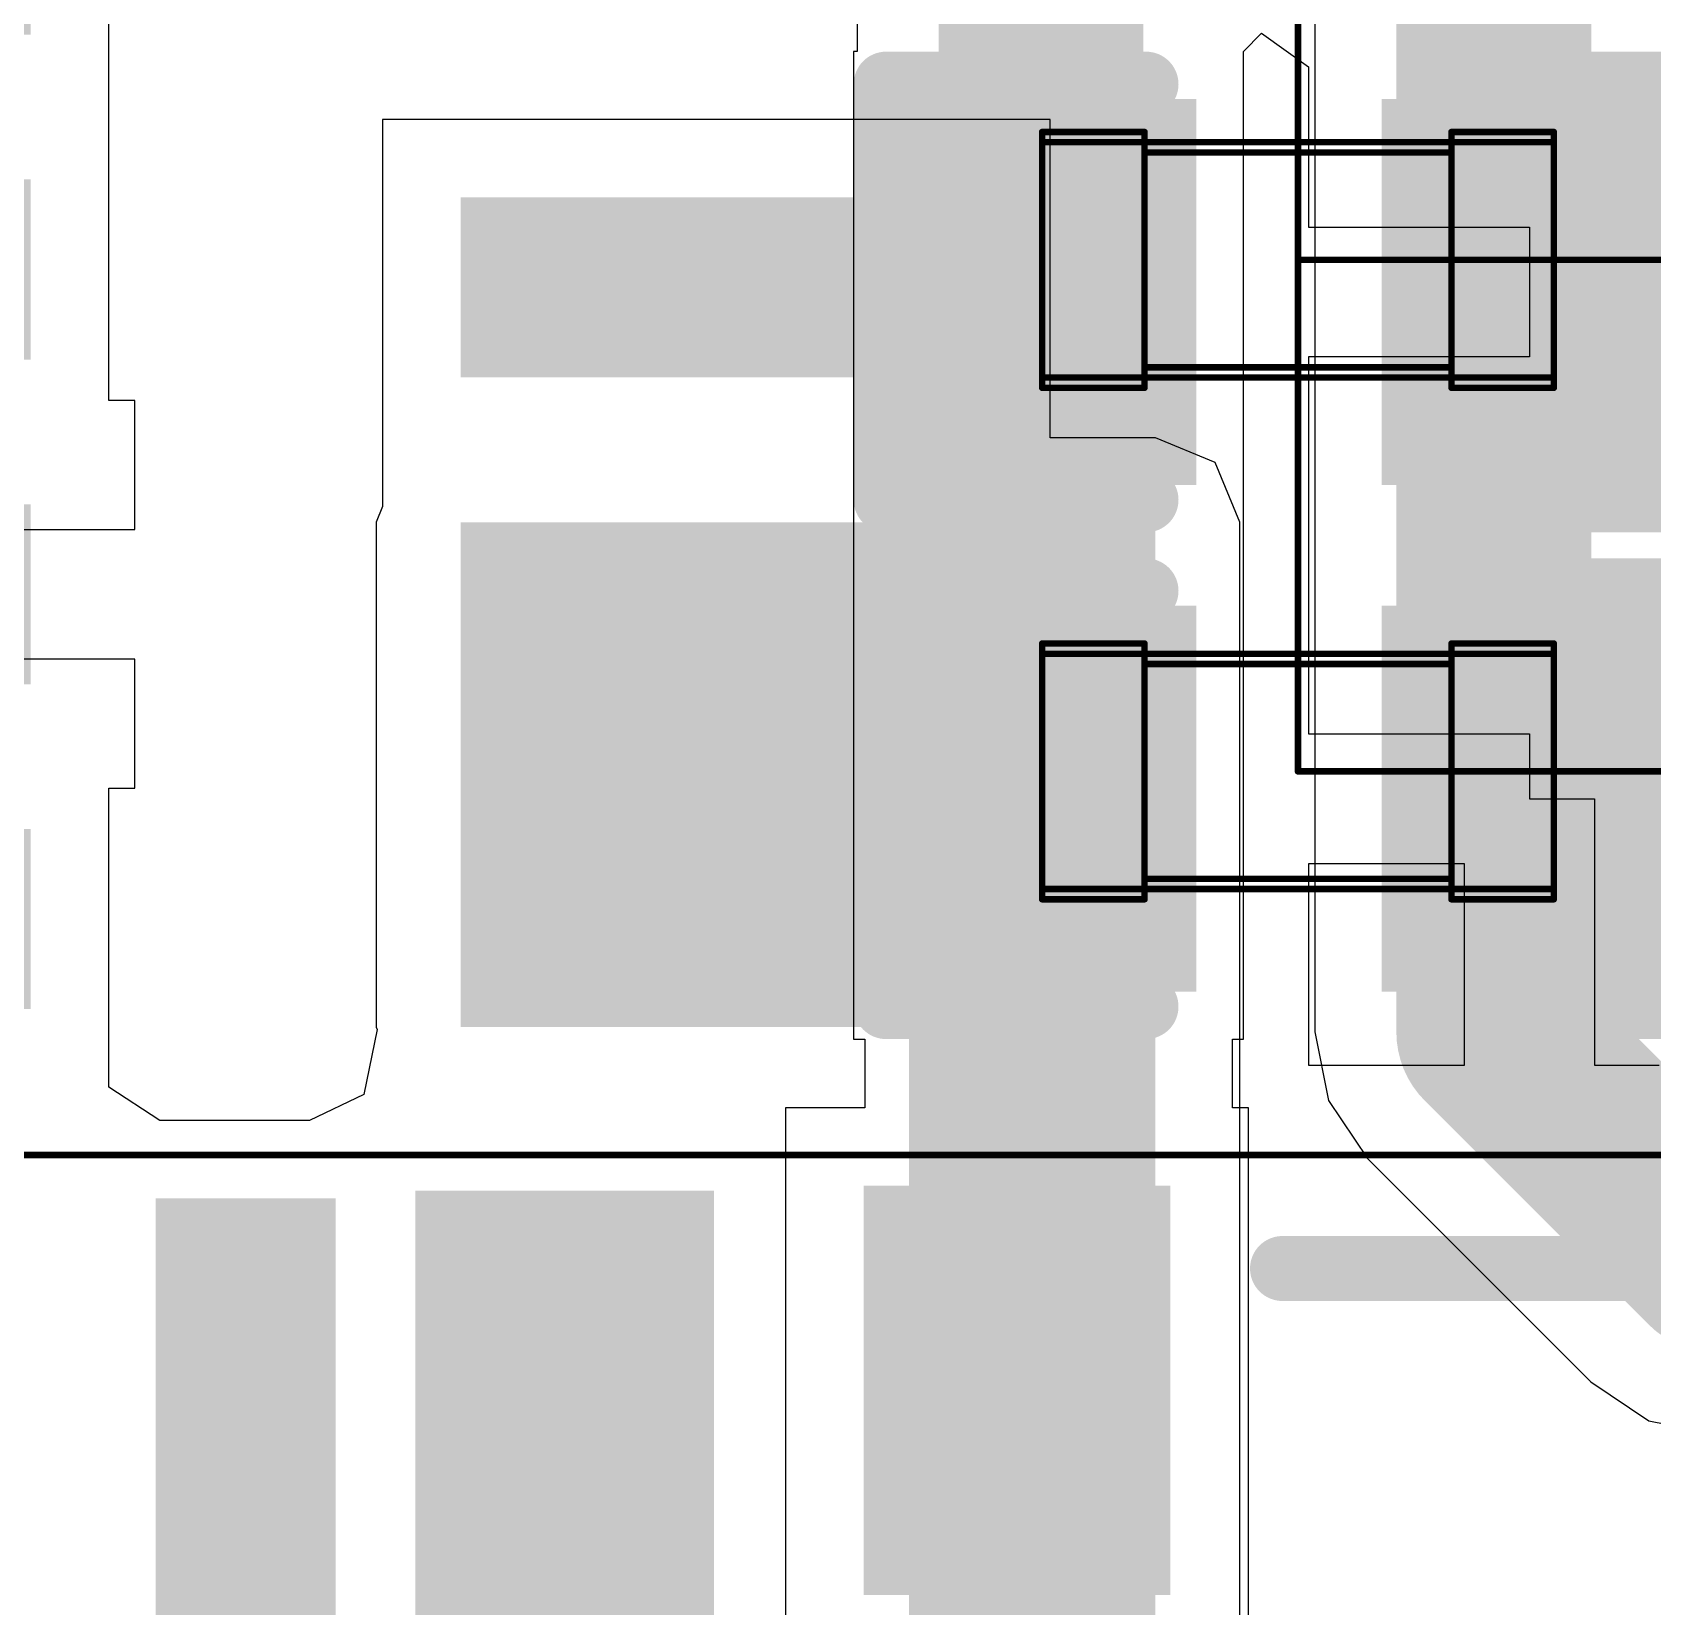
# Model space of a CAD drawing. Header units: inches. Extents: x 0 to 323, y -26 to 38.
# Drawn here: x 5.526 to 8.692, y 3.784 to 6.862 of the extents above; entities that cross this region are included whole.
import ezdxf

# ---------------------------------------------------------------- set-up
doc = ezdxf.new("R2010")
doc.units = ezdxf.units.IN
for name, color, linetype in [('Bottom Layer', 5, 'Continuous'), ('Bottom Overlay', 54, 'Continuous'), ('Bottom Paste', 16, 'Continuous'), ('Bottom Solder', 6, 'Continuous'), ('Mechanical 3', 76, 'Continuous'), ('Top Layer', 1, 'Continuous'), ('Top Overlay', 2, 'Continuous'), ('Top Paste', 8, 'Continuous'), ('Top Solder', 216, 'Continuous')]:
    doc.layers.add(name, color=color, linetype=linetype)

# ---------------------------------------------------------------- blocks, each defined once
blk = doc.blocks.new('PAJ7620U2_B_1')
at = {"layer": 'Bottom Layer'}
for points in [[(-0.772, 1.42), (-0.772, 0.42), (-1.124, 0.42), (-1.124, 1.42)], [(-0.137, 1.42), (-0.137, 0.42), (-0.489, 0.42), (-0.489, 1.42)], [(0.498, 1.42), (0.498, 0.42), (0.146, 0.42), (0.146, 1.42)], [(1.133, 1.42), (1.133, 0.42), (0.781, 0.42), (0.781, 1.42)], [(-1.494, 0.434), (-2.494, 0.434), (-2.494, 0.786), (-1.494, 0.786)], [(2.494, 0.434), (1.494, 0.434), (1.494, 0.786), (2.494, 0.786)], [(-1.494, -0.176), (-2.494, -0.176), (-2.494, 0.176), (-1.494, 0.176)], [(2.494, -0.176), (1.494, -0.176), (1.494, 0.176), (2.494, 0.176)], [(-1.494, -0.786), (-2.494, -0.786), (-2.494, -0.434), (-1.494, -0.434)], [(-1.159, -1.42), (-1.159, -0.42), (-0.807, -0.42), (-0.807, -1.42)], [(-0.524, -1.42), (-0.524, -0.42), (-0.172, -0.42), (-0.172, -1.42)], [(0.111, -1.42), (0.111, -0.42), (0.463, -0.42), (0.463, -1.42)], [(2.494, -0.786), (1.494, -0.786), (1.494, -0.434), (2.494, -0.434)]]:
    blk.add_hatch(color=5, dxfattribs=at).paths.add_polyline_path(points)
at = {"layer": 'Bottom Paste'}
for points in [[(-0.772, 1.42), (-0.772, 0.42), (-1.124, 0.42), (-1.124, 1.42)], [(-0.137, 1.42), (-0.137, 0.42), (-0.489, 0.42), (-0.489, 1.42)], [(0.498, 1.42), (0.498, 0.42), (0.146, 0.42), (0.146, 1.42)], [(1.133, 1.42), (1.133, 0.42), (0.781, 0.42), (0.781, 1.42)], [(-1.494, 0.434), (-2.494, 0.434), (-2.494, 0.786), (-1.494, 0.786)], [(2.494, 0.434), (1.494, 0.434), (1.494, 0.786), (2.494, 0.786)], [(-1.494, -0.176), (-2.494, -0.176), (-2.494, 0.176), (-1.494, 0.176)], [(2.494, -0.176), (1.494, -0.176), (1.494, 0.176), (2.494, 0.176)], [(-1.494, -0.786), (-2.494, -0.786), (-2.494, -0.434), (-1.494, -0.434)], [(-1.159, -1.42), (-1.159, -0.42), (-0.807, -0.42), (-0.807, -1.42)], [(-0.524, -1.42), (-0.524, -0.42), (-0.172, -0.42), (-0.172, -1.42)], [(0.111, -1.42), (0.111, -0.42), (0.463, -0.42), (0.463, -1.42)], [(2.494, -0.786), (1.494, -0.786), (1.494, -0.434), (2.494, -0.434)]]:
    blk.add_hatch(color=16, dxfattribs=at).paths.add_polyline_path(points)
at = {"layer": 'Bottom Solder'}
for points in [[(-0.772, 1.42), (-0.772, 0.42), (-1.124, 0.42), (-1.124, 1.42)], [(-0.137, 1.42), (-0.137, 0.42), (-0.489, 0.42), (-0.489, 1.42)], [(0.498, 1.42), (0.498, 0.42), (0.146, 0.42), (0.146, 1.42)], [(1.133, 1.42), (1.133, 0.42), (0.781, 0.42), (0.781, 1.42)], [(-1.494, 0.434), (-2.494, 0.434), (-2.494, 0.786), (-1.494, 0.786)], [(2.494, 0.434), (1.494, 0.434), (1.494, 0.786), (2.494, 0.786)], [(-1.494, -0.176), (-2.494, -0.176), (-2.494, 0.176), (-1.494, 0.176)], [(2.494, -0.176), (1.494, -0.176), (1.494, 0.176), (2.494, 0.176)], [(-1.494, -0.786), (-2.494, -0.786), (-2.494, -0.434), (-1.494, -0.434)], [(-1.159, -1.42), (-1.159, -0.42), (-0.807, -0.42), (-0.807, -1.42)], [(-0.524, -1.42), (-0.524, -0.42), (-0.172, -0.42), (-0.172, -1.42)], [(0.111, -1.42), (0.111, -0.42), (0.463, -0.42), (0.463, -1.42)], [(2.494, -0.786), (1.494, -0.786), (1.494, -0.434), (2.494, -0.434)]]:
    blk.add_hatch(color=6, dxfattribs=at).paths.add_polyline_path(points)
at = {"layer": 'Bottom Overlay'}
for points in [[(-2.6, 1.5, 0.127, 0.127, 0), (-1.421, 1.5, 0.127, 0.127, 0)], [(-2.6, 1.5, 0.127, 0.127, 0), (-2.6, 0.9814, 0.127, 0.127, 0)], [(0.7126, 1.5, 0.127, 0.127, 0), (2.6, 1.5, 0.127, 0.127, 0)], [(2.6, 1.5, 0.127, 0.127, 0), (2.6, 0.9814, 0.127, 0.127, 0)], [(2.794, -0.4826, 0.127, 0.127, 0), (2.667, -0.6096, 0.127, 0.127, 0)], [(2.794, -0.4826, 0.127, 0.127, 0), (2.794, -0.7366, 0.127, 0.127, 0)], [(2.667, -0.6096, 0.127, 0.127, 0), (2.794, -0.7366, 0.127, 0.127, 0)], [(-2.6, -0.9814, 0.127, 0.127, 0), (-2.6, -1.5, 0.127, 0.127, 0)], [(2.6, -0.9814, 0.127, 0.127, 0), (2.6, -1.5, 0.127, 0.127, 0)], [(-2.6, -1.5, 0.127, 0.127, 0), (-1.421, -1.5, 0.127, 0.127, 0)], [(0.7126, -1.5, 0.127, 0.127, 0), (2.6, -1.5, 0.127, 0.127, 0)]]:
    blk.add_lwpolyline(points, format="xyseb", dxfattribs=at)
for points in [[(-2.6317, 1.5, 0.0635, 0.0635, 1), (-2.5682, 1.5, 0.0635, 0.0635, 1)], [(-2.6317, 1.5, 0.0635, 0.0635, 1), (-2.5682, 1.5, 0.0635, 0.0635, 1)], [(-1.4528, 1.5, 0.0635, 0.0635, 1), (-1.3893, 1.5, 0.0635, 0.0635, 1)], [(0.6808, 1.5, 0.0635, 0.0635, 1), (0.7443, 1.5, 0.0635, 0.0635, 1)], [(2.5682, 1.5, 0.0635, 0.0635, 1), (2.6317, 1.5, 0.0635, 0.0635, 1)], [(2.5682, 1.5, 0.0635, 0.0635, 1), (2.6317, 1.5, 0.0635, 0.0635, 1)], [(-2.6317, 0.9814, 0.0635, 0.0635, 1), (-2.5682, 0.9814, 0.0635, 0.0635, 1)], [(2.5682, 0.9814, 0.0635, 0.0635, 1), (2.6317, 0.9814, 0.0635, 0.0635, 1)], [(2.7622, -0.4826, 0.0635, 0.0635, 1), (2.8258, -0.4826, 0.0635, 0.0635, 1)], [(2.7622, -0.4826, 0.0635, 0.0635, 1), (2.8258, -0.4826, 0.0635, 0.0635, 1)], [(2.6353, -0.6096, 0.0635, 0.0635, 1), (2.6987, -0.6096, 0.0635, 0.0635, 1)], [(2.6353, -0.6096, 0.0635, 0.0635, 1), (2.6987, -0.6096, 0.0635, 0.0635, 1)], [(2.7622, -0.7366, 0.0635, 0.0635, 1), (2.8258, -0.7366, 0.0635, 0.0635, 1)], [(2.7622, -0.7366, 0.0635, 0.0635, 1), (2.8258, -0.7366, 0.0635, 0.0635, 1)], [(-2.6317, -0.9814, 0.0635, 0.0635, 1), (-2.5682, -0.9814, 0.0635, 0.0635, 1)], [(2.5682, -0.9814, 0.0635, 0.0635, 1), (2.6317, -0.9814, 0.0635, 0.0635, 1)], [(-2.6317, -1.5, 0.0635, 0.0635, 1), (-2.5682, -1.5, 0.0635, 0.0635, 1)], [(-2.6317, -1.5, 0.0635, 0.0635, 1), (-2.5682, -1.5, 0.0635, 0.0635, 1)], [(-1.4528, -1.5, 0.0635, 0.0635, 1), (-1.3893, -1.5, 0.0635, 0.0635, 1)], [(0.6808, -1.5, 0.0635, 0.0635, 1), (0.7443, -1.5, 0.0635, 0.0635, 1)], [(2.5682, -1.5, 0.0635, 0.0635, 1), (2.6317, -1.5, 0.0635, 0.0635, 1)], [(2.5682, -1.5, 0.0635, 0.0635, 1), (2.6317, -1.5, 0.0635, 0.0635, 1)]]:
    blk.add_lwpolyline(points, format="xyseb", close=True, dxfattribs=at)
blk = doc.blocks.new('C___0402_19')
at = {"layer": 'Top Layer'}
for points in [[(-0.6985, -0.3175), (-0.6985, 0.3175), (-0.2413, 0.3175), (-0.2413, -0.3175)], [(0.2413, -0.3175), (0.2413, 0.3175), (0.6985, 0.3175), (0.6985, -0.3175)]]:
    blk.add_hatch(color=1, dxfattribs=at).paths.add_polyline_path(points)
at = {"layer": 'Top Paste'}
for points in [[(-0.6985, -0.3175), (-0.6985, 0.3175), (-0.2413, 0.3175), (-0.2413, -0.3175)], [(0.2413, -0.3175), (0.2413, 0.3175), (0.6985, 0.3175), (0.6985, -0.3175)]]:
    blk.add_hatch(color=8, dxfattribs=at).paths.add_polyline_path(points)
at = {"layer": 'Top Solder'}
for points in [[(-0.7585, -0.3775), (-0.7585, 0.3775), (-0.1813, 0.3775), (-0.1813, -0.3775)], [(0.1813, -0.3775), (0.1813, 0.3775), (0.7585, 0.3775), (0.7585, -0.3775)]]:
    blk.add_hatch(color=216, dxfattribs=at).paths.add_polyline_path(points)
at = {"layer": 'Top Overlay'}
for points in [[(-0.7874, 0.4064, 0.127, 0.127, 0), (-0.7874, -0.4064, 0.127, 0.127, 0)], [(-0.2794, 0.4064, 0.127, 0.127, 0), (-0.7874, 0.4064, 0.127, 0.127, 0)], [(0.7874, 0.4064, 0.127, 0.127, 0), (0.2794, 0.4064, 0.127, 0.127, 0)], [(0.7874, 0.4064, 0.127, 0.127, 0), (0.7874, -0.4064, 0.127, 0.127, 0)], [(-0.2794, -0.4064, 0.127, 0.127, 0), (-0.7874, -0.4064, 0.127, 0.127, 0)], [(0.7874, -0.4064, 0.127, 0.127, 0), (0.2794, -0.4064, 0.127, 0.127, 0)]]:
    blk.add_lwpolyline(points, format="xyseb", dxfattribs=at)
for points in [[(-0.8191, 0.4064, 0.0635, 0.0635, 1), (-0.7556, 0.4064, 0.0635, 0.0635, 1)], [(-0.8191, 0.4064, 0.0635, 0.0635, 1), (-0.7556, 0.4064, 0.0635, 0.0635, 1)], [(-0.3111, 0.4064, 0.0635, 0.0635, 1), (-0.2477, 0.4064, 0.0635, 0.0635, 1)], [(0.2477, 0.4064, 0.0635, 0.0635, 1), (0.3111, 0.4064, 0.0635, 0.0635, 1)], [(0.7556, 0.4064, 0.0635, 0.0635, 1), (0.8191, 0.4064, 0.0635, 0.0635, 1)], [(0.7556, 0.4064, 0.0635, 0.0635, 1), (0.8191, 0.4064, 0.0635, 0.0635, 1)], [(-0.8191, -0.4064, 0.0635, 0.0635, 1), (-0.7556, -0.4064, 0.0635, 0.0635, 1)], [(-0.8191, -0.4064, 0.0635, 0.0635, 1), (-0.7556, -0.4064, 0.0635, 0.0635, 1)], [(-0.3111, -0.4064, 0.0635, 0.0635, 1), (-0.2477, -0.4064, 0.0635, 0.0635, 1)], [(0.2477, -0.4064, 0.0635, 0.0635, 1), (0.3111, -0.4064, 0.0635, 0.0635, 1)], [(0.7556, -0.4064, 0.0635, 0.0635, 1), (0.8191, -0.4064, 0.0635, 0.0635, 1)], [(0.7556, -0.4064, 0.0635, 0.0635, 1), (0.8191, -0.4064, 0.0635, 0.0635, 1)]]:
    blk.add_lwpolyline(points, format="xyseb", close=True, dxfattribs=at)
blk = doc.blocks.new('C___0402_20')
at = {"layer": 'Top Layer'}
for points in [[(-0.6985, -0.3175), (-0.6985, 0.3175), (-0.2413, 0.3175), (-0.2413, -0.3175)], [(0.2413, -0.3175), (0.2413, 0.3175), (0.6985, 0.3175), (0.6985, -0.3175)]]:
    blk.add_hatch(color=1, dxfattribs=at).paths.add_polyline_path(points)
at = {"layer": 'Top Paste'}
for points in [[(-0.6985, -0.3175), (-0.6985, 0.3175), (-0.2413, 0.3175), (-0.2413, -0.3175)], [(0.2413, -0.3175), (0.2413, 0.3175), (0.6985, 0.3175), (0.6985, -0.3175)]]:
    blk.add_hatch(color=8, dxfattribs=at).paths.add_polyline_path(points)
at = {"layer": 'Top Solder'}
for points in [[(-0.7585, -0.3775), (-0.7585, 0.3775), (-0.1813, 0.3775), (-0.1813, -0.3775)], [(0.1813, -0.3775), (0.1813, 0.3775), (0.7585, 0.3775), (0.7585, -0.3775)]]:
    blk.add_hatch(color=216, dxfattribs=at).paths.add_polyline_path(points)
at = {"layer": 'Top Overlay'}
for points in [[(-0.7874, 0.4064, 0.127, 0.127, 0), (-0.7874, -0.4064, 0.127, 0.127, 0)], [(-0.2794, 0.4064, 0.127, 0.127, 0), (-0.7874, 0.4064, 0.127, 0.127, 0)], [(0.7874, 0.4064, 0.127, 0.127, 0), (0.2794, 0.4064, 0.127, 0.127, 0)], [(0.7874, 0.4064, 0.127, 0.127, 0), (0.7874, -0.4064, 0.127, 0.127, 0)], [(-0.2794, -0.4064, 0.127, 0.127, 0), (-0.7874, -0.4064, 0.127, 0.127, 0)], [(0.7874, -0.4064, 0.127, 0.127, 0), (0.2794, -0.4064, 0.127, 0.127, 0)]]:
    blk.add_lwpolyline(points, format="xyseb", dxfattribs=at)
for points in [[(-0.8191, 0.4064, 0.0635, 0.0635, 1), (-0.7556, 0.4064, 0.0635, 0.0635, 1)], [(-0.8191, 0.4064, 0.0635, 0.0635, 1), (-0.7556, 0.4064, 0.0635, 0.0635, 1)], [(-0.3111, 0.4064, 0.0635, 0.0635, 1), (-0.2477, 0.4064, 0.0635, 0.0635, 1)], [(0.2477, 0.4064, 0.0635, 0.0635, 1), (0.3111, 0.4064, 0.0635, 0.0635, 1)], [(0.7556, 0.4064, 0.0635, 0.0635, 1), (0.8191, 0.4064, 0.0635, 0.0635, 1)], [(0.7556, 0.4064, 0.0635, 0.0635, 1), (0.8191, 0.4064, 0.0635, 0.0635, 1)], [(-0.8191, -0.4064, 0.0635, 0.0635, 1), (-0.7556, -0.4064, 0.0635, 0.0635, 1)], [(-0.8191, -0.4064, 0.0635, 0.0635, 1), (-0.7556, -0.4064, 0.0635, 0.0635, 1)], [(-0.3111, -0.4064, 0.0635, 0.0635, 1), (-0.2477, -0.4064, 0.0635, 0.0635, 1)], [(0.2477, -0.4064, 0.0635, 0.0635, 1), (0.3111, -0.4064, 0.0635, 0.0635, 1)], [(0.7556, -0.4064, 0.0635, 0.0635, 1), (0.8191, -0.4064, 0.0635, 0.0635, 1)], [(0.7556, -0.4064, 0.0635, 0.0635, 1), (0.8191, -0.4064, 0.0635, 0.0635, 1)]]:
    blk.add_lwpolyline(points, format="xyseb", close=True, dxfattribs=at)
blk = doc.blocks.new('KC2016K_22')
at = {"layer": 'Top Layer'}
for points in [[(-1.2, 1), (-0.6, 1), (-0.6, 0.2), (-1.2, 0.2)], [(0.6, 1), (1.2, 1), (1.2, 0.2), (0.6, 0.2)], [(-1.2, -0.2), (-0.6, -0.2), (-0.6, -1), (-1.2, -1)], [(0.6, -0.2), (1.2, -0.2), (1.2, -1), (0.6, -1)]]:
    blk.add_hatch(color=1, dxfattribs=at).paths.add_polyline_path(points)
at = {"layer": 'Top Paste'}
for points in [[(-1.2, 1), (-0.6, 1), (-0.6, 0.2), (-1.2, 0.2)], [(0.6, 1), (1.2, 1), (1.2, 0.2), (0.6, 0.2)], [(-1.2, -0.2), (-0.6, -0.2), (-0.6, -1), (-1.2, -1)], [(0.6, -0.2), (1.2, -0.2), (1.2, -1), (0.6, -1)]]:
    blk.add_hatch(color=8, dxfattribs=at).paths.add_polyline_path(points)
at = {"layer": 'Top Solder'}
for points in [[(-1.2, 1), (-0.6, 1), (-0.6, 0.2), (-1.2, 0.2)], [(0.6, 1), (1.2, 1), (1.2, 0.2), (0.6, 0.2)], [(-1.2, -0.2), (-0.6, -0.2), (-0.6, -1), (-1.2, -1)], [(0.6, -0.2), (1.2, -0.2), (1.2, -1), (0.6, -1)]]:
    blk.add_hatch(color=216, dxfattribs=at).paths.add_polyline_path(points)
at = {"layer": 'Top Overlay'}
for points in [[(-0.381, 0.8382, 0.127, 0.127, 0), (0.381, 0.8382, 0.127, 0.127, 0)], [(-1.0414, -0.0508, 0.127, 0.127, 0), (-1.0414, 0.0508, 0.127, 0.127, 0)], [(1.0414, -0.0508, 0.127, 0.127, 0), (1.0414, 0.0508, 0.127, 0.127, 0)], [(-1.5728, -0.554, 0.254, 0.254, 0), (-1.4458, -0.681, 0.254, 0.254, 0)], [(-1.5728, -0.808, 0.254, 0.254, 0), (-1.5728, -0.554, 0.254, 0.254, 0)], [(-1.5728, -0.808, 0.254, 0.254, 0), (-1.4458, -0.681, 0.254, 0.254, 0)], [(-0.381, -0.8382, 0.127, 0.127, 0), (0.381, -0.8382, 0.127, 0.127, 0)]]:
    blk.add_lwpolyline(points, format="xyseb", dxfattribs=at)
for points in [[(-0.4128, 0.8382, 0.0635, 0.0635, 1), (-0.3493, 0.8382, 0.0635, 0.0635, 1)], [(0.3493, 0.8382, 0.0635, 0.0635, 1), (0.4128, 0.8382, 0.0635, 0.0635, 1)], [(-1.0732, 0.0508, 0.0635, 0.0635, 1), (-1.0096, 0.0508, 0.0635, 0.0635, 1)], [(1.0097, 0.0508, 0.0635, 0.0635, 1), (1.0732, 0.0508, 0.0635, 0.0635, 1)], [(-1.0732, -0.0508, 0.0635, 0.0635, 1), (-1.0096, -0.0508, 0.0635, 0.0635, 1)], [(1.0097, -0.0508, 0.0635, 0.0635, 1), (1.0732, -0.0508, 0.0635, 0.0635, 1)], [(-1.6363, -0.554, 0.127, 0.127, 1), (-1.5093, -0.554, 0.127, 0.127, 1)], [(-1.6363, -0.554, 0.127, 0.127, 1), (-1.5093, -0.554, 0.127, 0.127, 1)], [(-1.5093, -0.681, 0.127, 0.127, 1), (-1.3823, -0.681, 0.127, 0.127, 1)], [(-1.5093, -0.681, 0.127, 0.127, 1), (-1.3823, -0.681, 0.127, 0.127, 1)], [(-1.6363, -0.808, 0.127, 0.127, 1), (-1.5093, -0.808, 0.127, 0.127, 1)], [(-1.6363, -0.808, 0.127, 0.127, 1), (-1.5093, -0.808, 0.127, 0.127, 1)], [(-0.4128, -0.8382, 0.0635, 0.0635, 1), (-0.3493, -0.8382, 0.0635, 0.0635, 1)], [(0.3493, -0.8382, 0.0635, 0.0635, 1), (0.4128, -0.8382, 0.0635, 0.0635, 1)]]:
    blk.add_lwpolyline(points, format="xyseb", close=True, dxfattribs=at)

msp = doc.modelspace()

# ---------------------------------------------------------------- hatches: boundary and pattern name
at = {"layer": 'Bottom Layer'}
for points in [[(6.3624, 4.917), (7.7204, 4.917), (7.7204, 5.904), (6.3624, 5.904)], [(7.239, 0.3229), (7.7204, 0.3229), (7.7204, 5.904), (7.239, 5.904)], [(6.858, 0.3229), (6.858, 4.5974), (6.2738, 4.5974), (6.2738, 0.3229)]]:
    msp.add_hatch(color=5, dxfattribs=at).paths.add_polyline_path(points)

# ---------------------------------------------------------------- linework, layer by layer
for p, q in [((8.0324, 9.9414), (8.0324, 4.9074)), ((5.6748, 6.7046), (5.6748, 7.3614)), ((5.6748, 6.1422), (5.6748, 6.7046)), ((7.5148, 6.6914), (6.21, 6.6914)), ((6.21, 6.6914), (6.21, 5.9344)), ((7.5148, 6.069), (7.5148, 6.6914)), ((5.7256, 6.1422), (5.6748, 6.1422)), ((5.7256, 5.89), (5.7256, 6.1422)), ((7.7204, 6.069), (7.5148, 6.069)), ((7.8371, 6.0207), (7.7204, 6.069)), ((7.8854, 5.904), (7.8371, 6.0207)), ((6.21, 5.9344), (6.1975, 5.904)), ((6.1975, 5.904), (6.1975, 4.917)), ((7.8854, 1.5039), (7.8854, 5.904)), ((5.0224, 5.89), (5.7256, 5.89)), ((5.7256, 5.636), (5.0224, 5.636)), ((5.7256, 5.3838), (5.7256, 5.636)), ((5.6748, 4.8614), (5.6748, 5.3838)), ((5.6748, 5.3838), (5.7256, 5.3838)), ((6.1994, 4.9122), (6.1732, 4.7852)), ((6.1975, 4.917), (6.1994, 4.9122)), ((8.0324, 4.9074), (8.059, 4.7736)), ((5.6748, 4.7996), (5.6748, 4.8614)), ((5.7748, 4.7344), (5.6748, 4.7996)), ((6.1732, 4.7852), (6.0673, 4.7344)), ((8.059, 4.7736), (8.1348, 4.6601)), ((6.0673, 4.7344), (5.7748, 4.7344)), ((8.1348, 4.6601), (8.5717, 4.2232)), ((8.5717, 4.2232), (8.6851, 4.1474)), ((8.6851, 4.1474), (8.8189, 4.1208))]:
    msp.add_line(p, q, dxfattribs=at)
for points in [[(8.382, 4.9074, 0.381, 0.381, 0), (8.382, 10.1765, 0.381, 0.381, 0)], [(8.382, 4.9074, 0.381, 0.381, 0), (8.8189, 4.4704, 0.381, 0.381, 0)], [(8.8189, 4.4704, 0.381, 0.381, 0), (10.6106, 4.4704, 0.381, 0.381, 0)], [(6.5522, 4.0818, 0.4, 0.4, 0), (6.5524, 4.082, 0.4, 0.4, 0)], [(6.5522, 1.9868, 0.4, 0.4, 0), (6.5522, 4.0818, 0.4, 0.4, 0)]]:
    msp.add_lwpolyline(points, format="xyseb", dxfattribs=at)
for points in [[(8.2867, 4.9074, 0.1905, 0.1905, 1), (8.4772, 4.9074, 0.1905, 0.1905, 1)], [(8.2867, 4.9074, 0.1905, 0.1905, 1), (8.4772, 4.9074, 0.1905, 0.1905, 1)], [(8.7237, 4.4704, 0.1905, 0.1905, 1), (8.9142, 4.4704, 0.1905, 0.1905, 1)], [(8.7237, 4.4704, 0.1905, 0.1905, 1), (8.9142, 4.4704, 0.1905, 0.1905, 1)], [(6.4522, 4.0818, 0.2, 0.2, 1), (6.6522, 4.0818, 0.2, 0.2, 1)], [(6.4522, 4.0818, 0.2, 0.2, 1), (6.6522, 4.0818, 0.2, 0.2, 1)], [(6.4524, 4.082, 0.2, 0.2, 1), (6.6524, 4.082, 0.2, 0.2, 1)]]:
    msp.add_lwpolyline(points, format="xyseb", close=True, dxfattribs=at)
at = {"layer": 'Mechanical 3'}
for points in [[(7.9992, 6.4168, 0.0127, 0.0127, 0), (7.9992, 14.3615, 0.0127, 0.0127, 0)], [(7.9992, 6.4168, 0.0127, 0.0127, 0), (7.9992, 14.3615, 0.0127, 0.0127, 0)], [(7.9992, 5.4168, 0.0127, 0.0127, 0), (7.9992, 13.3615, 0.0127, 0.0127, 0)], [(7.9992, 5.4168, 0.0127, 0.0127, 0), (7.9992, 13.3615, 0.0127, 0.0127, 0)], [(7.4992, 6.6668, 0.0127, 0.0127, 0), (7.6992, 6.6668, 0.0127, 0.0127, 0)], [(7.4992, 6.6468, 0.0127, 0.0127, 0), (7.4992, 6.6668, 0.0127, 0.0127, 0)], [(7.4992, 6.1868, 0.0127, 0.0127, 0), (7.4992, 6.6468, 0.0127, 0.0127, 0)], [(7.4992, 6.6468, 0.0127, 0.0127, 0), (8.4992, 6.6468, 0.0127, 0.0127, 0)], [(7.6992, 6.6468, 0.0127, 0.0127, 0), (7.6992, 6.6668, 0.0127, 0.0127, 0)], [(7.6992, 6.1868, 0.0127, 0.0127, 0), (7.6992, 6.6468, 0.0127, 0.0127, 0)], [(8.2992, 6.6468, 0.0127, 0.0127, 0), (8.2992, 6.6668, 0.0127, 0.0127, 0)], [(8.2992, 6.6668, 0.0127, 0.0127, 0), (8.4992, 6.6668, 0.0127, 0.0127, 0)], [(8.2992, 6.1868, 0.0127, 0.0127, 0), (8.2992, 6.6468, 0.0127, 0.0127, 0)], [(8.4992, 6.6468, 0.0127, 0.0127, 0), (8.4992, 6.6668, 0.0127, 0.0127, 0)], [(8.4992, 6.1868, 0.0127, 0.0127, 0), (8.4992, 6.6468, 0.0127, 0.0127, 0)], [(7.6992, 6.6268, 0.0127, 0.0127, 0), (8.2992, 6.6268, 0.0127, 0.0127, 0)], [(7.9992, 6.4168, 0.0127, 0.0127, 0), (11.9716, 6.4168, 0.0127, 0.0127, 0)], [(7.9992, 6.4168, 0.0127, 0.0127, 0), (11.9716, 6.4168, 0.0127, 0.0127, 0)], [(7.6992, 6.2068, 0.0127, 0.0127, 0), (8.2992, 6.2068, 0.0127, 0.0127, 0)], [(7.4992, 6.1668, 0.0127, 0.0127, 0), (7.4992, 6.1868, 0.0127, 0.0127, 0)], [(7.4992, 6.1868, 0.0127, 0.0127, 0), (8.4992, 6.1868, 0.0127, 0.0127, 0)], [(7.6992, 6.1668, 0.0127, 0.0127, 0), (7.6992, 6.1868, 0.0127, 0.0127, 0)], [(8.2992, 6.1668, 0.0127, 0.0127, 0), (8.2992, 6.1868, 0.0127, 0.0127, 0)], [(8.4992, 6.1668, 0.0127, 0.0127, 0), (8.4992, 6.1868, 0.0127, 0.0127, 0)], [(7.4992, 6.1668, 0.0127, 0.0127, 0), (7.6992, 6.1668, 0.0127, 0.0127, 0)], [(8.2992, 6.1668, 0.0127, 0.0127, 0), (8.4992, 6.1668, 0.0127, 0.0127, 0)], [(7.4992, 5.6468, 0.0127, 0.0127, 0), (7.4992, 5.6668, 0.0127, 0.0127, 0)], [(7.4992, 5.6668, 0.0127, 0.0127, 0), (7.6992, 5.6668, 0.0127, 0.0127, 0)], [(7.6992, 5.6468, 0.0127, 0.0127, 0), (7.6992, 5.6668, 0.0127, 0.0127, 0)], [(8.2992, 5.6668, 0.0127, 0.0127, 0), (8.4992, 5.6668, 0.0127, 0.0127, 0)], [(8.2992, 5.6468, 0.0127, 0.0127, 0), (8.2992, 5.6668, 0.0127, 0.0127, 0)], [(8.4992, 5.6468, 0.0127, 0.0127, 0), (8.4992, 5.6668, 0.0127, 0.0127, 0)], [(7.4992, 5.6468, 0.0127, 0.0127, 0), (8.4992, 5.6468, 0.0127, 0.0127, 0)], [(7.4992, 5.1868, 0.0127, 0.0127, 0), (7.4992, 5.6468, 0.0127, 0.0127, 0)], [(7.6992, 5.1868, 0.0127, 0.0127, 0), (7.6992, 5.6468, 0.0127, 0.0127, 0)], [(8.2992, 5.1868, 0.0127, 0.0127, 0), (8.2992, 5.6468, 0.0127, 0.0127, 0)], [(8.4992, 5.1868, 0.0127, 0.0127, 0), (8.4992, 5.6468, 0.0127, 0.0127, 0)], [(7.6992, 5.6268, 0.0127, 0.0127, 0), (8.2992, 5.6268, 0.0127, 0.0127, 0)], [(7.9992, 5.4168, 0.0127, 0.0127, 0), (11.9716, 5.4168, 0.0127, 0.0127, 0)], [(7.9992, 5.4168, 0.0127, 0.0127, 0), (11.9716, 5.4168, 0.0127, 0.0127, 0)], [(7.6992, 5.2068, 0.0127, 0.0127, 0), (8.2992, 5.2068, 0.0127, 0.0127, 0)], [(7.4992, 5.1668, 0.0127, 0.0127, 0), (7.4992, 5.1868, 0.0127, 0.0127, 0)], [(7.4992, 5.1868, 0.0127, 0.0127, 0), (8.4992, 5.1868, 0.0127, 0.0127, 0)], [(7.4992, 5.1668, 0.0127, 0.0127, 0), (7.6992, 5.1668, 0.0127, 0.0127, 0)], [(7.6992, 5.1668, 0.0127, 0.0127, 0), (7.6992, 5.1868, 0.0127, 0.0127, 0)], [(8.2992, 5.1668, 0.0127, 0.0127, 0), (8.2992, 5.1868, 0.0127, 0.0127, 0)], [(8.2992, 5.1668, 0.0127, 0.0127, 0), (8.4992, 5.1668, 0.0127, 0.0127, 0)], [(8.4992, 5.1668, 0.0127, 0.0127, 0), (8.4992, 5.1868, 0.0127, 0.0127, 0)], [(4.0045, 4.6668, 0.0127, 0.0127, 0), (11.9492, 4.6668, 0.0127, 0.0127, 0)], [(4.0045, 4.6668, 0.0127, 0.0127, 0), (11.9492, 4.6668, 0.0127, 0.0127, 0)]]:
    msp.add_lwpolyline(points, format="xyseb", dxfattribs=at)
for points in [[(7.496, 6.6668, 0.00635, 0.00635, 1), (7.5024, 6.6668, 0.00635, 0.00635, 1)], [(7.496, 6.6668, 0.00635, 0.00635, 1), (7.5024, 6.6668, 0.00635, 0.00635, 1)], [(7.496, 6.6468, 0.00635, 0.00635, 1), (7.5024, 6.6468, 0.00635, 0.00635, 1)], [(7.496, 6.6468, 0.00635, 0.00635, 1), (7.5024, 6.6468, 0.00635, 0.00635, 1)], [(7.496, 6.6468, 0.00635, 0.00635, 1), (7.5024, 6.6468, 0.00635, 0.00635, 1)], [(7.696, 6.6668, 0.00635, 0.00635, 1), (7.7024, 6.6668, 0.00635, 0.00635, 1)], [(7.696, 6.6668, 0.00635, 0.00635, 1), (7.7024, 6.6668, 0.00635, 0.00635, 1)], [(7.696, 6.6468, 0.00635, 0.00635, 1), (7.7024, 6.6468, 0.00635, 0.00635, 1)], [(7.696, 6.6468, 0.00635, 0.00635, 1), (7.7024, 6.6468, 0.00635, 0.00635, 1)], [(8.296, 6.6668, 0.00635, 0.00635, 1), (8.3024, 6.6668, 0.00635, 0.00635, 1)], [(8.296, 6.6668, 0.00635, 0.00635, 1), (8.3024, 6.6668, 0.00635, 0.00635, 1)], [(8.296, 6.6468, 0.00635, 0.00635, 1), (8.3024, 6.6468, 0.00635, 0.00635, 1)], [(8.296, 6.6468, 0.00635, 0.00635, 1), (8.3024, 6.6468, 0.00635, 0.00635, 1)], [(8.496, 6.6668, 0.00635, 0.00635, 1), (8.5024, 6.6668, 0.00635, 0.00635, 1)], [(8.496, 6.6668, 0.00635, 0.00635, 1), (8.5024, 6.6668, 0.00635, 0.00635, 1)], [(8.496, 6.6468, 0.00635, 0.00635, 1), (8.5024, 6.6468, 0.00635, 0.00635, 1)], [(8.496, 6.6468, 0.00635, 0.00635, 1), (8.5024, 6.6468, 0.00635, 0.00635, 1)], [(8.496, 6.6468, 0.00635, 0.00635, 1), (8.5024, 6.6468, 0.00635, 0.00635, 1)], [(7.696, 6.6268, 0.00635, 0.00635, 1), (7.7024, 6.6268, 0.00635, 0.00635, 1)], [(8.296, 6.6268, 0.00635, 0.00635, 1), (8.3024, 6.6268, 0.00635, 0.00635, 1)], [(7.996, 6.4168, 0.00635, 0.00635, 1), (8.0024, 6.4168, 0.00635, 0.00635, 1)], [(7.996, 6.4168, 0.00635, 0.00635, 1), (8.0024, 6.4168, 0.00635, 0.00635, 1)], [(7.996, 6.4168, 0.00635, 0.00635, 1), (8.0024, 6.4168, 0.00635, 0.00635, 1)], [(7.996, 6.4168, 0.00635, 0.00635, 1), (8.0024, 6.4168, 0.00635, 0.00635, 1)], [(8.0024, 6.4168, 0.00635, 0.00635, 1), (7.996, 6.4168, 0.00635, 0.00635, 1)], [(8.0024, 6.4168, 0.00635, 0.00635, 1), (7.996, 6.4168, 0.00635, 0.00635, 1)], [(7.9944, 6.4168, 0.00317, 0.00317, 1), (7.9976, 6.4168, 0.00317, 0.00317, 1)], [(7.9944, 6.4168, 0.00317, 0.00317, 1), (7.9976, 6.4168, 0.00317, 0.00317, 1)], [(8.0008, 6.4168, 0.00317, 0.00317, 1), (8.004, 6.4168, 0.00317, 0.00317, 1)], [(8.0008, 6.4168, 0.00317, 0.00317, 1), (8.004, 6.4168, 0.00317, 0.00317, 1)], [(7.696, 6.2068, 0.00635, 0.00635, 1), (7.7024, 6.2068, 0.00635, 0.00635, 1)], [(8.296, 6.2068, 0.00635, 0.00635, 1), (8.3024, 6.2068, 0.00635, 0.00635, 1)], [(7.496, 6.1868, 0.00635, 0.00635, 1), (7.5024, 6.1868, 0.00635, 0.00635, 1)], [(7.496, 6.1868, 0.00635, 0.00635, 1), (7.5024, 6.1868, 0.00635, 0.00635, 1)], [(7.496, 6.1868, 0.00635, 0.00635, 1), (7.5024, 6.1868, 0.00635, 0.00635, 1)], [(7.696, 6.1868, 0.00635, 0.00635, 1), (7.7024, 6.1868, 0.00635, 0.00635, 1)], [(7.696, 6.1868, 0.00635, 0.00635, 1), (7.7024, 6.1868, 0.00635, 0.00635, 1)], [(8.296, 6.1868, 0.00635, 0.00635, 1), (8.3024, 6.1868, 0.00635, 0.00635, 1)], [(8.296, 6.1868, 0.00635, 0.00635, 1), (8.3024, 6.1868, 0.00635, 0.00635, 1)], [(8.496, 6.1868, 0.00635, 0.00635, 1), (8.5024, 6.1868, 0.00635, 0.00635, 1)], [(8.496, 6.1868, 0.00635, 0.00635, 1), (8.5024, 6.1868, 0.00635, 0.00635, 1)], [(8.496, 6.1868, 0.00635, 0.00635, 1), (8.5024, 6.1868, 0.00635, 0.00635, 1)], [(7.496, 6.1668, 0.00635, 0.00635, 1), (7.5024, 6.1668, 0.00635, 0.00635, 1)], [(7.496, 6.1668, 0.00635, 0.00635, 1), (7.5024, 6.1668, 0.00635, 0.00635, 1)], [(7.696, 6.1668, 0.00635, 0.00635, 1), (7.7024, 6.1668, 0.00635, 0.00635, 1)], [(7.696, 6.1668, 0.00635, 0.00635, 1), (7.7024, 6.1668, 0.00635, 0.00635, 1)], [(8.296, 6.1668, 0.00635, 0.00635, 1), (8.3024, 6.1668, 0.00635, 0.00635, 1)], [(8.296, 6.1668, 0.00635, 0.00635, 1), (8.3024, 6.1668, 0.00635, 0.00635, 1)], [(8.496, 6.1668, 0.00635, 0.00635, 1), (8.5024, 6.1668, 0.00635, 0.00635, 1)], [(8.496, 6.1668, 0.00635, 0.00635, 1), (8.5024, 6.1668, 0.00635, 0.00635, 1)], [(7.496, 5.6668, 0.00635, 0.00635, 1), (7.5024, 5.6668, 0.00635, 0.00635, 1)], [(7.496, 5.6668, 0.00635, 0.00635, 1), (7.5024, 5.6668, 0.00635, 0.00635, 1)], [(7.696, 5.6668, 0.00635, 0.00635, 1), (7.7024, 5.6668, 0.00635, 0.00635, 1)], [(7.696, 5.6668, 0.00635, 0.00635, 1), (7.7024, 5.6668, 0.00635, 0.00635, 1)], [(8.296, 5.6668, 0.00635, 0.00635, 1), (8.3024, 5.6668, 0.00635, 0.00635, 1)], [(8.296, 5.6668, 0.00635, 0.00635, 1), (8.3024, 5.6668, 0.00635, 0.00635, 1)], [(8.496, 5.6668, 0.00635, 0.00635, 1), (8.5024, 5.6668, 0.00635, 0.00635, 1)], [(8.496, 5.6668, 0.00635, 0.00635, 1), (8.5024, 5.6668, 0.00635, 0.00635, 1)], [(7.496, 5.6468, 0.00635, 0.00635, 1), (7.5024, 5.6468, 0.00635, 0.00635, 1)], [(7.496, 5.6468, 0.00635, 0.00635, 1), (7.5024, 5.6468, 0.00635, 0.00635, 1)], [(7.496, 5.6468, 0.00635, 0.00635, 1), (7.5024, 5.6468, 0.00635, 0.00635, 1)], [(7.696, 5.6468, 0.00635, 0.00635, 1), (7.7024, 5.6468, 0.00635, 0.00635, 1)], [(7.696, 5.6468, 0.00635, 0.00635, 1), (7.7024, 5.6468, 0.00635, 0.00635, 1)], [(8.296, 5.6468, 0.00635, 0.00635, 1), (8.3024, 5.6468, 0.00635, 0.00635, 1)], [(8.296, 5.6468, 0.00635, 0.00635, 1), (8.3024, 5.6468, 0.00635, 0.00635, 1)], [(8.496, 5.6468, 0.00635, 0.00635, 1), (8.5024, 5.6468, 0.00635, 0.00635, 1)], [(8.496, 5.6468, 0.00635, 0.00635, 1), (8.5024, 5.6468, 0.00635, 0.00635, 1)], [(8.496, 5.6468, 0.00635, 0.00635, 1), (8.5024, 5.6468, 0.00635, 0.00635, 1)], [(7.696, 5.6268, 0.00635, 0.00635, 1), (7.7024, 5.6268, 0.00635, 0.00635, 1)], [(8.296, 5.6268, 0.00635, 0.00635, 1), (8.3024, 5.6268, 0.00635, 0.00635, 1)], [(7.996, 5.4168, 0.00635, 0.00635, 1), (8.0024, 5.4168, 0.00635, 0.00635, 1)], [(7.996, 5.4168, 0.00635, 0.00635, 1), (8.0024, 5.4168, 0.00635, 0.00635, 1)], [(7.996, 5.4168, 0.00635, 0.00635, 1), (8.0024, 5.4168, 0.00635, 0.00635, 1)], [(7.996, 5.4168, 0.00635, 0.00635, 1), (8.0024, 5.4168, 0.00635, 0.00635, 1)], [(8.0024, 5.4168, 0.00635, 0.00635, 1), (7.996, 5.4168, 0.00635, 0.00635, 1)], [(8.0024, 5.4168, 0.00635, 0.00635, 1), (7.996, 5.4168, 0.00635, 0.00635, 1)], [(7.9944, 5.4168, 0.00317, 0.00317, 1), (7.9976, 5.4168, 0.00317, 0.00317, 1)], [(7.9944, 5.4168, 0.00317, 0.00317, 1), (7.9976, 5.4168, 0.00317, 0.00317, 1)], [(8.0008, 5.4168, 0.00317, 0.00317, 1), (8.004, 5.4168, 0.00317, 0.00317, 1)], [(8.0008, 5.4168, 0.00317, 0.00317, 1), (8.004, 5.4168, 0.00317, 0.00317, 1)], [(7.696, 5.2068, 0.00635, 0.00635, 1), (7.7024, 5.2068, 0.00635, 0.00635, 1)], [(8.296, 5.2068, 0.00635, 0.00635, 1), (8.3024, 5.2068, 0.00635, 0.00635, 1)], [(7.496, 5.1868, 0.00635, 0.00635, 1), (7.5024, 5.1868, 0.00635, 0.00635, 1)], [(7.496, 5.1868, 0.00635, 0.00635, 1), (7.5024, 5.1868, 0.00635, 0.00635, 1)], [(7.496, 5.1868, 0.00635, 0.00635, 1), (7.5024, 5.1868, 0.00635, 0.00635, 1)], [(7.496, 5.1668, 0.00635, 0.00635, 1), (7.5024, 5.1668, 0.00635, 0.00635, 1)], [(7.496, 5.1668, 0.00635, 0.00635, 1), (7.5024, 5.1668, 0.00635, 0.00635, 1)], [(7.696, 5.1868, 0.00635, 0.00635, 1), (7.7024, 5.1868, 0.00635, 0.00635, 1)], [(7.696, 5.1868, 0.00635, 0.00635, 1), (7.7024, 5.1868, 0.00635, 0.00635, 1)], [(7.696, 5.1668, 0.00635, 0.00635, 1), (7.7024, 5.1668, 0.00635, 0.00635, 1)], [(7.696, 5.1668, 0.00635, 0.00635, 1), (7.7024, 5.1668, 0.00635, 0.00635, 1)], [(8.296, 5.1868, 0.00635, 0.00635, 1), (8.3024, 5.1868, 0.00635, 0.00635, 1)], [(8.296, 5.1868, 0.00635, 0.00635, 1), (8.3024, 5.1868, 0.00635, 0.00635, 1)], [(8.296, 5.1668, 0.00635, 0.00635, 1), (8.3024, 5.1668, 0.00635, 0.00635, 1)], [(8.296, 5.1668, 0.00635, 0.00635, 1), (8.3024, 5.1668, 0.00635, 0.00635, 1)], [(8.496, 5.1868, 0.00635, 0.00635, 1), (8.5024, 5.1868, 0.00635, 0.00635, 1)], [(8.496, 5.1868, 0.00635, 0.00635, 1), (8.5024, 5.1868, 0.00635, 0.00635, 1)], [(8.496, 5.1868, 0.00635, 0.00635, 1), (8.5024, 5.1868, 0.00635, 0.00635, 1)], [(8.496, 5.1668, 0.00635, 0.00635, 1), (8.5024, 5.1668, 0.00635, 0.00635, 1)], [(8.496, 5.1668, 0.00635, 0.00635, 1), (8.5024, 5.1668, 0.00635, 0.00635, 1)]]:
    msp.add_lwpolyline(points, format="xyseb", close=True, dxfattribs=at)
at = {"layer": 'Top Layer'}
for p, q in [((7.1375, 7.42), (7.1375, 6.8239)), ((7.8927, 6.8239), (7.9276, 6.8603)), ((7.9276, 6.8603), (8.0197, 6.794)), ((7.1375, 6.8239), (7.1307, 6.8239)), ((7.1307, 6.8239), (7.1307, 5.9603)), ((7.8927, 5.8841), (7.8927, 6.8239)), ((8.0197, 6.794), (8.0197, 6.481)), ((8.0197, 6.481), (8.4515, 6.481)), ((8.4515, 6.481), (8.4515, 6.227)), ((8.4515, 6.227), (8.0197, 6.227)), ((8.0197, 6.227), (8.0197, 5.8333)), ((7.1307, 5.9603), (7.1307, 5.8841)), ((7.1307, 5.8841), (7.1307, 5.8841)), ((7.1307, 5.8841), (7.1307, 5.8333)), ((7.8927, 5.8333), (7.8927, 5.8841)), ((7.8927, 5.8841), (7.8927, 5.8841)), ((7.1307, 5.8333), (7.1307, 5.8333)), ((7.1307, 5.8333), (7.1307, 4.8935)), ((7.8927, 5.7571), (7.8927, 5.8333)), ((7.8927, 5.8333), (7.8927, 5.8333)), ((8.0197, 5.8333), (8.0197, 5.4904)), ((7.8927, 4.8935), (7.8927, 5.7571)), ((8.0197, 5.4904), (8.4515, 5.4904)), ((8.4515, 5.4904), (8.4515, 5.3634)), ((8.4515, 5.3634), (8.5785, 5.3634)), ((8.5785, 5.3634), (8.5785, 4.8427)), ((8.3245, 5.2364), (8.0197, 5.2364)), ((8.0197, 5.2364), (8.0197, 4.8427)), ((8.3245, 4.8427), (8.3245, 5.2364)), ((7.1307, 4.8935), (7.1524, 4.8935)), ((7.1524, 4.8935), (7.1524, 4.7592)), ((7.871, 4.7592), (7.871, 4.8935)), ((7.871, 4.8935), (7.8927, 4.8935)), ((8.0197, 4.8427), (8.3245, 4.8427)), ((8.5785, 4.8427), (8.7052, 4.8427)), ((7.1524, 4.7592), (6.9976, 4.7592)), ((6.9976, 4.7592), (6.9976, 3.6862)), ((7.9024, 4.7592), (7.871, 4.7592)), ((7.9024, 3.6862), (7.9024, 4.7592))]:
    msp.add_line(p, q, dxfattribs=at)
for points in [[(7.4968, 6.3689, 0.4, 0.4, 0), (7.4968, 7.42, 0.4, 0.4, 0)], [(7.5117, 4.2939, 0.4, 0.4, 0), (7.5117, 6.354, 0.4, 0.4, 0)], [(8.4535, 6.2992, 0.4, 0.4, 0), (9.1374, 6.2992, 0.4, 0.4, 0)], [(8.4515, 5.3634, 0.4, 0.4, 0), (8.4535, 5.3614, 0.4, 0.4, 0)], [(8.4535, 5.3614, 0.4, 0.4, 0), (9.1374, 5.3614, 0.4, 0.4, 0)], [(7.4246, 4.2068, 0.4, 0.4, 0), (7.5117, 4.2939, 0.4, 0.4, 0)]]:
    msp.add_lwpolyline(points, format="xyseb", dxfattribs=at)
for points in [[(7.3968, 6.3689, 0.2, 0.2, 1), (7.5968, 6.3689, 0.2, 0.2, 1)], [(7.4117, 6.354, 0.2, 0.2, 1), (7.6117, 6.354, 0.2, 0.2, 1)], [(8.3535, 6.2992, 0.2, 0.2, 1), (8.5535, 6.2992, 0.2, 0.2, 1)], [(8.3515, 5.3634, 0.2, 0.2, 1), (8.5515, 5.3634, 0.2, 0.2, 1)], [(8.3535, 5.3614, 0.2, 0.2, 1), (8.5535, 5.3614, 0.2, 0.2, 1)], [(8.3535, 5.3614, 0.2, 0.2, 1), (8.5535, 5.3614, 0.2, 0.2, 1)], [(7.4117, 4.2939, 0.2, 0.2, 1), (7.6117, 4.2939, 0.2, 0.2, 1)], [(7.4117, 4.2939, 0.2, 0.2, 1), (7.6117, 4.2939, 0.2, 0.2, 1)], [(7.3246, 4.2068, 0.2, 0.2, 1), (7.5246, 4.2068, 0.2, 0.2, 1)]]:
    msp.add_lwpolyline(points, format="xyseb", close=True, dxfattribs=at)

# ---------------------------------------------------------------- block references
for name, p, rotation in [('PAJ7620U2_B_1', (5.9424, 6.076), 90), ('C___0402_20', (7.9816, 6.354), 180), ('C___0402_19', (7.9816, 5.3634), 180)]:
    msp.add_blockref(name, p, dxfattribs=dict(rotation=rotation))
msp.add_blockref('KC2016K_22', (8.35, 3.6068))

doc.saveas('drawing.dxf')
